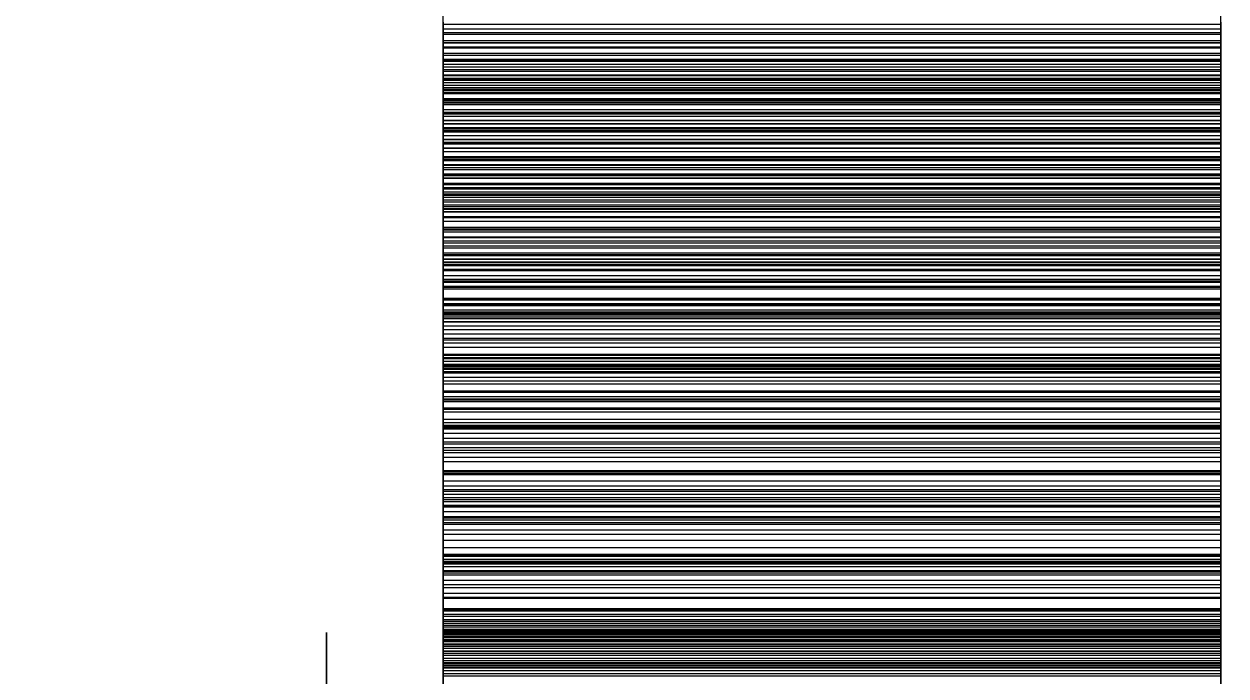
# Model space of a CAD drawing. Header units: millimetres. Extents: x -191664 to 191490, y -197311 to 10263.
# Drawn here: x 2412.3 to 2721.3, y -117306.2 to -117138.5 of the extents above; entities that cross this region are included whole.
import ezdxf

# ---------------------------------------------------------------- set-up
doc = ezdxf.new("R2010")
doc.units = ezdxf.units.MM
doc.layers.add('DET_briquetadora_frontal', color=7, linetype='Continuous', lineweight=0)
doc.layers.add('R15_COTAS_TRANSPORTE_P', color=1, linetype='Continuous', lineweight=0)
doc.dimstyles.new('PLANTA_20', dxfattribs={"dimtxt": 50, "dimasz": 30, "dimexe": 30, "dimexo": 16, "dimgap": 20, "dimtad": 1, "dimtih": 1, "dimtoh": 1, "dimdec": 1, "dimzin": 0, "dimdsep": 46, "dimcen": 0.09, "dimadec": 0, "dimazin": 0, "dimtfac": 1, "dimtdec": 4, "dimtofl": 0, "dimtmove": 0, "dimatfit": 3, "dimfxl": 1, "dimtolj": 1, "dimtzin": 0, "dimarcsym": 0})

# ---------------------------------------------------------------- blocks, each defined once
blk = doc.blocks.new('*D133')
at = {"layer": 'Defpoints', "color": 0, "transparency": 16777216}
for p in [(439.69, -194147.98), (217.89, -194406.09), (-500, -194490), (-500, -194490), (500, -194490)]:
    blk.add_point(p, dxfattribs=at)
at = {"layer": 'R15_COTAS_TRANSPORTE_P', "color": 0, "lineweight": -2, "transparency": 16777216}
blk.add_arc((-500, -194490), 722.77, 2.37834, 17.62166, dxfattribs=at)
at = {"layer": 'R15_COTAS_TRANSPORTE_P', "color": 0, "transparency": 16777216}
for points in [[(184.12, -194272.81), (193.59, -194269.58), (179.18, -194242.8)], [(227.15, -194459.9), (217.15, -194460.11), (222.77, -194490)]]:
    blk.add_solid(points, dxfattribs=at)

msp = doc.modelspace()

# ---------------------------------------------------------------- linework, layer by layer
at = {"layer": 'DET_briquetadora_frontal', "color": 9, "true_color": 0xb9c3c2}
for p, q in [((2520, -117138.68), (2520, -117133.79)), ((2720, -117138.68), (2720, -117133.79)), ((2520, -117139.8), (2520, -117134.78)), ((2720, -117139.8), (2720, -117134.78)), ((2520, -117138.08), (2520, -117141.22)), ((2520, -117142.81), (2520, -117138.18)), ((2520, -117143.47), (2520, -117138.68)), ((2720, -117138.68), (2520, -117138.68)), ((2520, -117144.73), (2520, -117139.8)), ((2720, -117139.8), (2520, -117139.8)), ((2720, -117138.08), (2720, -117141.22)), ((2720, -117142.81), (2720, -117138.18)), ((2720, -117143.47), (2720, -117138.68)), ((2720, -117144.73), (2720, -117139.8)), ((2520, -117146.64), (2520, -117140.76)), ((2720, -117140.76), (2520, -117140.76)), ((2520, -117140.76), (2520, -117143.37)), ((2720, -117141.22), (2520, -117141.22)), ((2520, -117141.22), (2520, -117144.48)), ((2520, -117147.87), (2520, -117142.81)), ((2720, -117142.81), (2520, -117142.81)), ((2720, -117143.37), (2520, -117143.37)), ((2520, -117143.37), (2520, -117146.09)), ((2720, -117146.64), (2720, -117140.76)), ((2720, -117140.76), (2720, -117143.37)), ((2720, -117141.22), (2720, -117144.48)), ((2720, -117147.87), (2720, -117142.81)), ((2720, -117143.37), (2720, -117146.09)), ((2520, -117148.14), (2520, -117143.47)), ((2720, -117143.47), (2520, -117143.47)), ((2720, -117144.48), (2520, -117144.48)), ((2520, -117144.48), (2520, -117147.87)), ((2520, -117149.57), (2520, -117144.73)), ((2720, -117144.73), (2520, -117144.73)), ((2720, -117146.09), (2520, -117146.09)), ((2520, -117146.09), (2520, -117148.92)), ((2720, -117148.14), (2720, -117143.47)), ((2720, -117144.48), (2720, -117147.87)), ((2720, -117149.57), (2720, -117144.73)), ((2720, -117146.09), (2720, -117148.92)), ((2520, -117151.6), (2520, -117146.64)), ((2720, -117146.64), (2520, -117146.64)), ((2520, -117147.73), (2520, -117147.59)), ((2520, -117147.59), (2520, -117150.22)), ((2520, -117147.59), (2720, -117147.59)), ((2520, -117150.64), (2520, -117147.73)), ((2520, -117147.73), (2720, -117147.73)), ((2720, -117147.87), (2520, -117147.87)), ((2520, -117152.69), (2520, -117148.14)), ((2720, -117148.14), (2520, -117148.14)), ((2720, -117148.92), (2520, -117148.92)), ((2520, -117148.92), (2520, -117151.87)), ((2720, -117151.6), (2720, -117146.64)), ((2720, -117147.59), (2720, -117150.22)), ((2720, -117147.73), (2720, -117147.59)), ((2720, -117150.64), (2720, -117147.73)), ((2720, -117152.69), (2720, -117148.14)), ((2720, -117148.92), (2720, -117151.87)), ((2520, -117154.29), (2520, -117149.57)), ((2720, -117149.57), (2520, -117149.57)), ((2520, -117150.22), (2520, -117155.53)), ((2520, -117150.22), (2720, -117150.22)), ((2520, -117152.88), (2520, -117150.64)), ((2520, -117150.64), (2720, -117150.64)), ((2520, -117152.44), (2520, -117151.6)), ((2520, -117151.6), (2520, -117153.55)), ((2520, -117151.6), (2720, -117151.6)), ((2520, -117156.47), (2520, -117151.6)), ((2720, -117151.87), (2520, -117151.87)), ((2520, -117151.87), (2520, -117154.95)), ((2520, -117156.03), (2520, -117152.44)), ((2520, -117152.44), (2720, -117152.44)), ((2720, -117154.29), (2720, -117149.57)), ((2720, -117150.22), (2720, -117155.53)), ((2720, -117152.88), (2720, -117150.64)), ((2720, -117151.6), (2720, -117153.55)), ((2720, -117152.44), (2720, -117151.6)), ((2720, -117156.47), (2720, -117151.6)), ((2720, -117151.87), (2720, -117154.95)), ((2720, -117156.03), (2720, -117152.44)), ((2520, -117158.17), (2520, -117152.69)), ((2720, -117152.69), (2520, -117152.69)), ((2520, -117155.27), (2520, -117152.88)), ((2520, -117152.88), (2720, -117152.88)), ((2520, -117159.28), (2520, -117153.03)), ((2720, -117153.03), (2520, -117153.03)), ((2520, -117153.03), (2520, -117155.42)), ((2520, -117153.55), (2520, -117158.2)), ((2520, -117153.55), (2720, -117153.55)), ((2520, -117158.89), (2520, -117154.29)), ((2720, -117154.29), (2520, -117154.29)), ((2720, -117154.95), (2520, -117154.95)), ((2520, -117154.95), (2520, -117158.17)), ((2520, -117157.8), (2520, -117155.27)), ((2520, -117155.27), (2720, -117155.27)), ((2720, -117155.42), (2520, -117155.42)), ((2520, -117155.42), (2520, -117157.92)), ((2520, -117155.53), (2520, -117163.31)), ((2520, -117155.53), (2720, -117155.53)), ((2720, -117158.17), (2720, -117152.69)), ((2720, -117155.27), (2720, -117152.88)), ((2720, -117159.28), (2720, -117153.03)), ((2720, -117153.03), (2720, -117155.42)), ((2720, -117153.55), (2720, -117158.2)), ((2720, -117158.89), (2720, -117154.29)), ((2720, -117154.95), (2720, -117158.17)), ((2720, -117157.8), (2720, -117155.27)), ((2720, -117155.42), (2720, -117157.92)), ((2720, -117155.53), (2720, -117163.31)), ((2520, -117158.61), (2520, -117156.03)), ((2520, -117156.03), (2720, -117156.03)), ((2520, -117156.4), (2520, -117157.93)), ((2520, -117157.65), (2520, -117156.4)), ((2520, -117156.4), (2720, -117156.4)), ((2520, -117161.24), (2520, -117156.47)), ((2720, -117156.47), (2520, -117156.47)), ((2520, -117161.64), (2520, -117157.65)), ((2520, -117157.65), (2720, -117157.65)), ((2520, -117160.47), (2520, -117157.8)), ((2520, -117157.8), (2720, -117157.8)), ((2720, -117157.92), (2520, -117157.92)), ((2520, -117157.92), (2520, -117160.55)), ((2520, -117157.93), (2520, -117162.2)), ((2520, -117157.93), (2720, -117157.93)), ((2720, -117158.17), (2520, -117158.17)), ((2520, -117158.2), (2520, -117165.39)), ((2520, -117158.2), (2720, -117158.2)), ((2520, -117161.33), (2520, -117158.61)), ((2520, -117158.61), (2720, -117158.61)), ((2720, -117158.61), (2720, -117156.03)), ((2720, -117156.4), (2720, -117157.93)), ((2720, -117157.65), (2720, -117156.4)), ((2720, -117161.24), (2720, -117156.47)), ((2720, -117161.64), (2720, -117157.65)), ((2720, -117160.47), (2720, -117157.8)), ((2720, -117157.92), (2720, -117160.55)), ((2720, -117157.93), (2720, -117162.2)), ((2720, -117158.2), (2720, -117165.39)), ((2720, -117161.33), (2720, -117158.61)), ((2520, -117163.36), (2520, -117158.89)), ((2720, -117158.89), (2520, -117158.89)), ((2520, -117164.19), (2520, -117159.28)), ((2720, -117159.28), (2520, -117159.28)), ((2520, -117163.28), (2520, -117160.47)), ((2520, -117160.47), (2720, -117160.47)), ((2720, -117160.55), (2520, -117160.55)), ((2520, -117160.55), (2520, -117163.3)), ((2520, -117165.88), (2520, -117161.24)), ((2720, -117161.24), (2520, -117161.24)), ((2520, -117164.18), (2520, -117161.33)), ((2520, -117161.33), (2720, -117161.33)), ((2520, -117168.22), (2520, -117161.64)), ((2520, -117161.64), (2720, -117161.64)), ((2720, -117163.36), (2720, -117158.89)), ((2720, -117164.19), (2720, -117159.28)), ((2720, -117163.28), (2720, -117160.47)), ((2720, -117160.55), (2720, -117163.3)), ((2720, -117165.88), (2720, -117161.24)), ((2720, -117164.18), (2720, -117161.33)), ((2720, -117168.22), (2720, -117161.64)), ((2520, -117162.2), (2520, -117165.1)), ((2520, -117162.2), (2720, -117162.2)), ((2520, -117166.24), (2520, -117163.28)), ((2520, -117163.28), (2720, -117163.28)), ((2720, -117163.3), (2520, -117163.3)), ((2520, -117163.3), (2520, -117166.19)), ((2520, -117163.31), (2520, -117173.26)), ((2520, -117163.31), (2720, -117163.31)), ((2520, -117169.23), (2520, -117163.36)), ((2720, -117163.36), (2520, -117163.36)), ((2520, -117167.18), (2520, -117164.18)), ((2520, -117164.18), (2720, -117164.18)), ((2520, -117168.98), (2520, -117164.19)), ((2720, -117164.19), (2520, -117164.19)), ((2720, -117162.2), (2720, -117165.1)), ((2720, -117166.24), (2720, -117163.28)), ((2720, -117163.3), (2720, -117166.19)), ((2720, -117163.31), (2720, -117173.26)), ((2720, -117169.23), (2720, -117163.36)), ((2720, -117167.18), (2720, -117164.18)), ((2720, -117168.98), (2720, -117164.19)), ((2520, -117165.1), (2520, -117168.14)), ((2520, -117165.1), (2720, -117165.1)), ((2520, -117165.39), (2520, -117174.83)), ((2520, -117165.39), (2720, -117165.39)), ((2520, -117170.4), (2520, -117165.88)), ((2720, -117165.88), (2520, -117165.88)), ((2520, -117172.69), (2520, -117166.07)), ((2720, -117166.07), (2520, -117166.07)), ((2520, -117166.07), (2520, -117168.23)), ((2720, -117166.19), (2520, -117166.19)), ((2520, -117166.19), (2520, -117169.23)), ((2520, -117169.33), (2520, -117166.24)), ((2520, -117166.24), (2720, -117166.24)), ((2520, -117170.32), (2520, -117167.18)), ((2520, -117167.18), (2720, -117167.18)), ((2720, -117165.1), (2720, -117168.14)), ((2720, -117165.39), (2720, -117174.83)), ((2720, -117170.4), (2720, -117165.88)), ((2720, -117172.69), (2720, -117166.07)), ((2720, -117166.07), (2720, -117168.23)), ((2720, -117166.19), (2720, -117169.23)), ((2720, -117169.33), (2720, -117166.24)), ((2720, -117170.32), (2720, -117167.18)), ((2520, -117168.14), (2520, -117171.32)), ((2520, -117168.14), (2720, -117168.14)), ((2520, -117177.12), (2520, -117168.22)), ((2520, -117168.22), (2720, -117168.22)), ((2720, -117168.23), (2520, -117168.23)), ((2520, -117168.23), (2520, -117170.52)), ((2520, -117173.66), (2520, -117168.98)), ((2720, -117168.98), (2520, -117168.98)), ((2720, -117169.23), (2520, -117169.23)), ((2520, -117172.56), (2520, -117169.33)), ((2520, -117169.33), (2720, -117169.33)), ((2520, -117173.59), (2520, -117170.32)), ((2520, -117170.32), (2720, -117170.32)), ((2520, -117174.77), (2520, -117170.4)), ((2720, -117170.4), (2520, -117170.4)), ((2720, -117170.52), (2520, -117170.52)), ((2520, -117170.52), (2520, -117172.94)), ((2720, -117168.14), (2720, -117171.32)), ((2720, -117177.12), (2720, -117168.22)), ((2720, -117168.23), (2720, -117170.52)), ((2720, -117173.66), (2720, -117168.98)), ((2720, -117172.56), (2720, -117169.33)), ((2720, -117173.59), (2720, -117170.32)), ((2720, -117174.77), (2720, -117170.4)), ((2720, -117170.52), (2720, -117172.94)), ((2520, -117171.32), (2520, -117174.64)), ((2520, -117171.32), (2720, -117171.32)), ((2520, -117175.93), (2520, -117172.56)), ((2520, -117172.56), (2720, -117172.56)), ((2520, -117177.51), (2520, -117172.69)), ((2720, -117172.69), (2520, -117172.69)), ((2720, -117172.94), (2520, -117172.94)), ((2520, -117172.94), (2520, -117175.48)), ((2520, -117173.26), (2520, -117184.99)), ((2520, -117173.26), (2720, -117173.26)), ((2520, -117177.01), (2520, -117173.59)), ((2520, -117173.59), (2720, -117173.59)), ((2520, -117178.22), (2520, -117173.66)), ((2720, -117173.66), (2520, -117173.66)), ((2720, -117171.32), (2720, -117174.64)), ((2720, -117175.93), (2720, -117172.56)), ((2720, -117177.51), (2720, -117172.69)), ((2720, -117172.94), (2720, -117175.48)), ((2720, -117173.26), (2720, -117184.99)), ((2720, -117177.01), (2720, -117173.59)), ((2720, -117178.22), (2720, -117173.66)), ((2520, -117174.64), (2520, -117178.09)), ((2520, -117174.64), (2720, -117174.64)), ((2520, -117181.02), (2520, -117174.77)), ((2720, -117174.77), (2520, -117174.77)), ((2520, -117174.83), (2520, -117186.16)), ((2520, -117174.83), (2720, -117174.83)), ((2720, -117175.48), (2520, -117175.48)), ((2520, -117175.48), (2520, -117178.17)), ((2520, -117179.44), (2520, -117175.93)), ((2520, -117175.93), (2720, -117175.93)), ((2520, -117180.55), (2520, -117177.01)), ((2520, -117177.01), (2720, -117177.01)), ((2520, -117188.02), (2520, -117177.12)), ((2520, -117177.12), (2720, -117177.12)), ((2720, -117174.64), (2720, -117178.09)), ((2720, -117181.02), (2720, -117174.77)), ((2720, -117174.83), (2720, -117186.16)), ((2720, -117175.48), (2720, -117178.17)), ((2720, -117179.44), (2720, -117175.93)), ((2720, -117180.55), (2720, -117177.01)), ((2720, -117188.02), (2720, -117177.12)), ((2520, -117182.23), (2520, -117177.51)), ((2720, -117177.51), (2520, -117177.51)), ((2520, -117178.09), (2520, -117181.68)), ((2520, -117178.09), (2720, -117178.09)), ((2720, -117178.17), (2520, -117178.17)), ((2520, -117178.17), (2520, -117181.02)), ((2520, -117182.65), (2520, -117178.22)), ((2720, -117178.22), (2520, -117178.22)), ((2520, -117183.08), (2520, -117179.44)), ((2520, -117179.44), (2720, -117179.44)), ((2520, -117186.83), (2520, -117179.85)), ((2720, -117179.85), (2520, -117179.85)), ((2520, -117179.85), (2520, -117181.79)), ((2720, -117182.23), (2720, -117177.51)), ((2720, -117178.09), (2720, -117181.68)), ((2720, -117178.17), (2720, -117181.02)), ((2720, -117182.65), (2720, -117178.22)), ((2720, -117183.08), (2720, -117179.44)), ((2720, -117186.83), (2720, -117179.85)), ((2720, -117179.85), (2720, -117181.79)), ((2520, -117184.23), (2520, -117180.55)), ((2520, -117180.55), (2720, -117180.55)), ((2720, -117181.02), (2520, -117181.02)), ((2520, -117181.68), (2520, -117185.4)), ((2520, -117181.68), (2720, -117181.68)), ((2720, -117181.79), (2520, -117181.79)), ((2520, -117181.79), (2520, -117183.85)), ((2520, -117186.82), (2520, -117182.23)), ((2720, -117182.23), (2520, -117182.23)), ((2520, -117186.91), (2520, -117182.65)), ((2720, -117182.65), (2520, -117182.65)), ((2520, -117186.85), (2520, -117183.08)), ((2520, -117183.08), (2720, -117183.08)), ((2720, -117184.23), (2720, -117180.55)), ((2720, -117181.68), (2720, -117185.4)), ((2720, -117181.79), (2720, -117183.85)), ((2720, -117186.82), (2720, -117182.23)), ((2720, -117186.91), (2720, -117182.65)), ((2720, -117186.85), (2720, -117183.08)), ((2720, -117183.85), (2520, -117183.85)), ((2520, -117183.85), (2520, -117186.05)), ((2520, -117188.04), (2520, -117184.23)), ((2520, -117184.23), (2720, -117184.23)), ((2520, -117184.99), (2520, -117198.07)), ((2520, -117184.99), (2720, -117184.99)), ((2520, -117185.4), (2520, -117189.25)), ((2520, -117185.4), (2720, -117185.4)), ((2720, -117186.05), (2520, -117186.05)), ((2520, -117186.05), (2520, -117188.38)), ((2520, -117186.16), (2520, -117198.94)), ((2520, -117186.16), (2720, -117186.16)), ((2720, -117183.85), (2720, -117186.05)), ((2720, -117188.04), (2720, -117184.23)), ((2720, -117184.99), (2720, -117198.07)), ((2720, -117185.4), (2720, -117189.25)), ((2720, -117186.05), (2720, -117188.38)), ((2720, -117186.16), (2720, -117198.94)), ((2520, -117191.28), (2520, -117186.82)), ((2720, -117186.82), (2520, -117186.82)), ((2520, -117191.56), (2520, -117186.83)), ((2720, -117186.83), (2520, -117186.83)), ((2520, -117190.74), (2520, -117186.85)), ((2520, -117186.85), (2720, -117186.85)), ((2520, -117193.53), (2520, -117186.91)), ((2720, -117186.91), (2520, -117186.91)), ((2520, -117200.48), (2520, -117188.02)), ((2520, -117188.02), (2720, -117188.02)), ((2520, -117191.98), (2520, -117188.04)), ((2520, -117188.04), (2720, -117188.04)), ((2720, -117188.38), (2520, -117188.38)), ((2520, -117188.38), (2520, -117190.87)), ((2520, -117189.25), (2520, -117193.23)), ((2520, -117189.25), (2720, -117189.25)), ((2720, -117191.28), (2720, -117186.82)), ((2720, -117191.56), (2720, -117186.83)), ((2720, -117190.74), (2720, -117186.85)), ((2720, -117193.53), (2720, -117186.91)), ((2720, -117200.48), (2720, -117188.02)), ((2720, -117191.98), (2720, -117188.04)), ((2720, -117188.38), (2720, -117190.87)), ((2720, -117189.25), (2720, -117193.23)), ((2520, -117194.77), (2520, -117190.74)), ((2520, -117190.74), (2720, -117190.74)), ((2720, -117190.87), (2520, -117190.87)), ((2520, -117190.87), (2520, -117193.53)), ((2520, -117195.6), (2520, -117191.28)), ((2720, -117191.28), (2520, -117191.28)), ((2520, -117196.18), (2520, -117191.56)), ((2720, -117191.56), (2520, -117191.56)), ((2520, -117196.05), (2520, -117191.98)), ((2520, -117191.98), (2720, -117191.98)), ((2720, -117194.77), (2720, -117190.74)), ((2720, -117190.87), (2720, -117193.53)), ((2720, -117195.6), (2720, -117191.28)), ((2720, -117196.18), (2720, -117191.56)), ((2720, -117196.05), (2720, -117191.98)), ((2520, -117193.23), (2520, -117197.33)), ((2520, -117193.23), (2720, -117193.23)), ((2720, -117193.53), (2520, -117193.53)), ((2520, -117201.66), (2520, -117194.35)), ((2720, -117194.35), (2520, -117194.35)), ((2520, -117194.35), (2520, -117196.05)), ((2520, -117198.93), (2520, -117194.77)), ((2520, -117194.77), (2720, -117194.77)), ((2520, -117199.75), (2520, -117195.6)), ((2720, -117195.6), (2520, -117195.6)), ((2720, -117193.23), (2720, -117197.33)), ((2720, -117201.66), (2720, -117194.35)), ((2720, -117194.35), (2720, -117196.05)), ((2720, -117198.93), (2720, -117194.77)), ((2720, -117199.75), (2720, -117195.6)), ((2520, -117200.24), (2520, -117196.05)), ((2520, -117196.05), (2720, -117196.05)), ((2520, -117196.05), (2520, -117197.88)), ((2520, -117200.67), (2520, -117196.18)), ((2720, -117196.18), (2520, -117196.18)), ((2520, -117197.33), (2520, -117201.57)), ((2520, -117197.33), (2720, -117197.33)), ((2720, -117197.88), (2520, -117197.88)), ((2520, -117197.88), (2520, -117199.86)), ((2520, -117198.07), (2520, -117211.98)), ((2520, -117198.07), (2720, -117198.07)), ((2520, -117203.21), (2520, -117198.93)), ((2520, -117198.93), (2720, -117198.93)), ((2520, -117198.94), (2520, -117212.7)), ((2520, -117198.94), (2720, -117198.94)), ((2720, -117200.24), (2720, -117196.05)), ((2720, -117196.05), (2720, -117197.88)), ((2720, -117200.67), (2720, -117196.18)), ((2720, -117197.33), (2720, -117201.57)), ((2720, -117197.88), (2720, -117199.86)), ((2720, -117198.07), (2720, -117211.98)), ((2720, -117203.21), (2720, -117198.93)), ((2720, -117198.94), (2720, -117212.7)), ((2520, -117206.71), (2520, -117199.75)), ((2720, -117199.75), (2520, -117199.75)), ((2720, -117199.86), (2520, -117199.86)), ((2520, -117199.86), (2520, -117201.98)), ((2520, -117204.56), (2520, -117200.24)), ((2520, -117200.24), (2720, -117200.24)), ((2520, -117214.04), (2520, -117200.48)), ((2520, -117200.48), (2720, -117200.48)), ((2520, -117205.02), (2520, -117200.67)), ((2720, -117200.67), (2520, -117200.67)), ((2520, -117201.57), (2520, -117205.92)), ((2520, -117201.57), (2720, -117201.57)), ((2520, -117206.29), (2520, -117201.66)), ((2720, -117201.66), (2520, -117201.66)), ((2720, -117201.98), (2520, -117201.98)), ((2520, -117201.98), (2520, -117204.25)), ((2720, -117206.71), (2720, -117199.75)), ((2720, -117199.86), (2720, -117201.98)), ((2720, -117204.56), (2720, -117200.24)), ((2720, -117214.04), (2720, -117200.48)), ((2720, -117205.02), (2720, -117200.67)), ((2720, -117201.57), (2720, -117205.92)), ((2720, -117206.29), (2720, -117201.66)), ((2720, -117201.98), (2720, -117204.25)), ((2520, -117212.82), (2520, -117203.21)), ((2520, -117203.21), (2720, -117203.21)), ((2720, -117204.25), (2520, -117204.25)), ((2520, -117204.25), (2520, -117206.71)), ((2520, -117209), (2520, -117204.56)), ((2520, -117204.56), (2720, -117204.56)), ((2520, -117209.22), (2520, -117205.02)), ((2720, -117205.02), (2520, -117205.02)), ((2720, -117212.82), (2720, -117203.21)), ((2720, -117204.25), (2720, -117206.71)), ((2720, -117209), (2720, -117204.56)), ((2720, -117209.22), (2720, -117205.02)), ((2520, -117205.92), (2520, -117210.4)), ((2520, -117205.92), (2720, -117205.92)), ((2520, -117210.8), (2520, -117206.29)), ((2720, -117206.29), (2520, -117206.29)), ((2720, -117206.71), (2520, -117206.71)), ((2720, -117205.92), (2720, -117210.4)), ((2720, -117210.8), (2720, -117206.29)), ((2520, -117213.56), (2520, -117209)), ((2520, -117209), (2720, -117209)), ((2520, -117213.24), (2520, -117209.22)), ((2720, -117209.22), (2520, -117209.22)), ((2520, -117217.14), (2520, -117209.52)), ((2720, -117209.52), (2520, -117209.52)), ((2520, -117209.52), (2520, -117210.98)), ((2520, -117210.4), (2520, -117214.99)), ((2520, -117210.4), (2720, -117210.4)), ((2520, -117215.17), (2520, -117210.8)), ((2720, -117210.8), (2520, -117210.8)), ((2720, -117210.98), (2520, -117210.98)), ((2520, -117210.98), (2520, -117212.58)), ((2720, -117213.56), (2720, -117209)), ((2720, -117213.24), (2720, -117209.22)), ((2720, -117217.14), (2720, -117209.52)), ((2720, -117209.52), (2720, -117210.98)), ((2720, -117210.4), (2720, -117214.99)), ((2720, -117215.17), (2720, -117210.8)), ((2720, -117210.98), (2720, -117212.58)), ((2520, -117211.98), (2520, -117226.19)), ((2520, -117211.98), (2720, -117211.98)), ((2720, -117212.58), (2520, -117212.58)), ((2520, -117212.58), (2520, -117214.33)), ((2520, -117212.7), (2520, -117226.88)), ((2520, -117212.7), (2720, -117212.7)), ((2520, -117224.29), (2520, -117212.82)), ((2520, -117212.82), (2720, -117212.82)), ((2520, -117220.54), (2520, -117213.24)), ((2720, -117213.24), (2520, -117213.24)), ((2520, -117223.67), (2520, -117213.56)), ((2520, -117213.56), (2720, -117213.56)), ((2520, -117228.17), (2520, -117214.04)), ((2520, -117214.04), (2720, -117214.04)), ((2720, -117214.33), (2520, -117214.33)), ((2520, -117214.33), (2520, -117216.23)), ((2720, -117211.98), (2720, -117226.19)), ((2720, -117212.58), (2720, -117214.33)), ((2720, -117212.7), (2720, -117226.88)), ((2720, -117224.29), (2720, -117212.82)), ((2720, -117220.54), (2720, -117213.24)), ((2720, -117223.67), (2720, -117213.56)), ((2720, -117228.17), (2720, -117214.04)), ((2720, -117214.33), (2720, -117216.23)), ((2520, -117214.99), (2520, -117219.71)), ((2520, -117214.99), (2720, -117214.99)), ((2520, -117219.41), (2520, -117215.17)), ((2720, -117215.17), (2520, -117215.17)), ((2720, -117216.23), (2520, -117216.23)), ((2520, -117216.23), (2520, -117218.29)), ((2520, -117221.66), (2520, -117217.14)), ((2720, -117217.14), (2520, -117217.14)), ((2720, -117214.99), (2720, -117219.71)), ((2720, -117219.41), (2720, -117215.17)), ((2720, -117216.23), (2720, -117218.29)), ((2720, -117221.66), (2720, -117217.14)), ((2720, -117218.29), (2520, -117218.29)), ((2520, -117218.29), (2520, -117220.54)), ((2520, -117223.48), (2520, -117219.41)), ((2720, -117219.41), (2520, -117219.41)), ((2520, -117219.71), (2520, -117224.54)), ((2520, -117219.71), (2720, -117219.71)), ((2720, -117220.54), (2520, -117220.54)), ((2720, -117218.29), (2720, -117220.54)), ((2720, -117223.48), (2720, -117219.41)), ((2720, -117219.71), (2720, -117224.54)), ((2520, -117226.06), (2520, -117221.66)), ((2720, -117221.66), (2520, -117221.66)), ((2520, -117227.37), (2520, -117223.48)), ((2720, -117223.48), (2520, -117223.48)), ((2520, -117235.54), (2520, -117223.67)), ((2520, -117223.67), (2720, -117223.67)), ((2720, -117226.06), (2720, -117221.66)), ((2720, -117227.37), (2720, -117223.48)), ((2720, -117235.54), (2720, -117223.67)), ((2520, -117237.17), (2520, -117224.29)), ((2520, -117224.29), (2720, -117224.29)), ((2520, -117224.54), (2520, -117235.13)), ((2520, -117224.54), (2720, -117224.54)), ((2520, -117233.25), (2520, -117225.33)), ((2720, -117225.33), (2520, -117225.33)), ((2520, -117225.33), (2520, -117226.55)), ((2520, -117230.31), (2520, -117226.06)), ((2720, -117226.06), (2520, -117226.06)), ((2520, -117226.19), (2520, -117240.16)), ((2520, -117226.19), (2720, -117226.19)), ((2720, -117226.55), (2520, -117226.55)), ((2520, -117226.55), (2520, -117227.92)), ((2720, -117237.17), (2720, -117224.29)), ((2720, -117224.54), (2720, -117235.13)), ((2720, -117233.25), (2720, -117225.33)), ((2720, -117225.33), (2720, -117226.55)), ((2720, -117230.31), (2720, -117226.06)), ((2720, -117226.19), (2720, -117240.16)), ((2720, -117226.55), (2720, -117227.92)), ((2520, -117226.88), (2520, -117240.96)), ((2520, -117226.88), (2720, -117226.88)), ((2520, -117234.98), (2520, -117227.37)), ((2720, -117227.37), (2520, -117227.37)), ((2720, -117227.92), (2520, -117227.92)), ((2520, -117227.92), (2520, -117229.43)), ((2520, -117242.33), (2520, -117228.17)), ((2520, -117228.17), (2720, -117228.17)), ((2720, -117229.43), (2520, -117229.43)), ((2520, -117229.43), (2520, -117231.1)), ((2720, -117226.88), (2720, -117240.96)), ((2720, -117234.98), (2720, -117227.37)), ((2720, -117227.92), (2720, -117229.43)), ((2720, -117242.33), (2720, -117228.17)), ((2720, -117229.43), (2720, -117231.1)), ((2520, -117234.41), (2520, -117230.31)), ((2720, -117230.31), (2520, -117230.31)), ((2720, -117231.1), (2520, -117231.1)), ((2520, -117231.1), (2520, -117232.94)), ((2720, -117232.94), (2520, -117232.94)), ((2520, -117232.94), (2520, -117234.98)), ((2720, -117234.41), (2720, -117230.31)), ((2720, -117231.1), (2720, -117232.94)), ((2720, -117232.94), (2720, -117234.98)), ((2520, -117237.65), (2520, -117233.25)), ((2720, -117233.25), (2520, -117233.25)), ((2520, -117238.35), (2520, -117234.41)), ((2720, -117234.41), (2520, -117234.41)), ((2720, -117234.98), (2520, -117234.98)), ((2520, -117235.13), (2520, -117247.37)), ((2520, -117235.13), (2720, -117235.13)), ((2520, -117248.7), (2520, -117235.54)), ((2520, -117235.54), (2720, -117235.54)), ((2720, -117237.65), (2720, -117233.25)), ((2720, -117238.35), (2720, -117234.41)), ((2720, -117235.13), (2720, -117247.37)), ((2720, -117248.7), (2720, -117235.54)), ((2520, -117250.98), (2520, -117237.17)), ((2520, -117237.17), (2720, -117237.17)), ((2520, -117241.91), (2520, -117237.65)), ((2720, -117237.65), (2520, -117237.65)), ((2520, -117242.09), (2520, -117238.35)), ((2720, -117238.35), (2520, -117238.35)), ((2720, -117250.98), (2720, -117237.17)), ((2720, -117241.91), (2720, -117237.65)), ((2720, -117242.09), (2720, -117238.35)), ((2520, -117240.16), (2520, -117253.34)), ((2520, -117240.16), (2720, -117240.16)), ((2520, -117240.96), (2520, -117254.39)), ((2520, -117240.96), (2720, -117240.96)), ((2520, -117249.94), (2520, -117241.74)), ((2720, -117241.74), (2520, -117241.74)), ((2520, -117241.74), (2520, -117242.72)), ((2520, -117246.03), (2520, -117241.91)), ((2720, -117241.91), (2520, -117241.91)), ((2520, -117250), (2520, -117242.09)), ((2720, -117242.09), (2520, -117242.09)), ((2720, -117240.16), (2720, -117253.34)), ((2720, -117240.96), (2720, -117254.39)), ((2720, -117249.94), (2720, -117241.74)), ((2720, -117241.74), (2720, -117242.72)), ((2720, -117246.03), (2720, -117241.91)), ((2720, -117250), (2720, -117242.09)), ((2520, -117255.97), (2520, -117242.33)), ((2520, -117242.33), (2720, -117242.33)), ((2720, -117242.72), (2520, -117242.72)), ((2520, -117242.72), (2520, -117243.84)), ((2720, -117243.84), (2520, -117243.84)), ((2520, -117243.84), (2520, -117245.12)), ((2720, -117245.12), (2520, -117245.12)), ((2520, -117245.12), (2520, -117246.56)), ((2720, -117255.97), (2720, -117242.33)), ((2720, -117242.72), (2720, -117243.84)), ((2720, -117243.84), (2720, -117245.12)), ((2720, -117245.12), (2720, -117246.56)), ((2520, -117249.99), (2520, -117246.03)), ((2720, -117246.03), (2520, -117246.03)), ((2720, -117246.56), (2520, -117246.56)), ((2520, -117246.56), (2520, -117248.18)), ((2520, -117247.37), (2520, -117260.78)), ((2520, -117247.37), (2720, -117247.37)), ((2720, -117248.18), (2520, -117248.18)), ((2520, -117248.18), (2520, -117250)), ((2720, -117249.99), (2720, -117246.03)), ((2720, -117246.56), (2720, -117248.18)), ((2720, -117247.37), (2720, -117260.78)), ((2720, -117248.18), (2720, -117250)), ((2520, -117262.66), (2520, -117248.7)), ((2520, -117248.7), (2720, -117248.7)), ((2520, -117254.21), (2520, -117249.94)), ((2720, -117249.94), (2520, -117249.94)), ((2520, -117253.78), (2520, -117249.99)), ((2720, -117249.99), (2520, -117249.99)), ((2720, -117250), (2520, -117250)), ((2520, -117265.18), (2520, -117250.98)), ((2520, -117250.98), (2720, -117250.98)), ((2720, -117262.66), (2720, -117248.7)), ((2720, -117254.21), (2720, -117249.94)), ((2720, -117253.78), (2720, -117249.99)), ((2720, -117265.18), (2720, -117250.98)), ((2520, -117253.34), (2520, -117265.24)), ((2520, -117253.34), (2720, -117253.34)), ((2520, -117257.38), (2520, -117253.78)), ((2720, -117253.78), (2520, -117253.78)), ((2520, -117258.33), (2520, -117254.21)), ((2720, -117254.21), (2520, -117254.21)), ((2520, -117254.39), (2520, -117266.65)), ((2520, -117254.39), (2720, -117254.39)), ((2720, -117253.34), (2720, -117265.24)), ((2720, -117257.38), (2720, -117253.78)), ((2720, -117258.33), (2720, -117254.21)), ((2720, -117254.39), (2720, -117266.65)), ((2520, -117268.57), (2520, -117255.97)), ((2520, -117255.97), (2720, -117255.97)), ((2520, -117265.56), (2520, -117257.38)), ((2720, -117257.38), (2520, -117257.38)), ((2720, -117268.57), (2720, -117255.97)), ((2720, -117265.56), (2720, -117257.38)), ((2520, -117262.31), (2520, -117258.33)), ((2720, -117258.33), (2520, -117258.33)), ((2520, -117267.18), (2520, -117258.72)), ((2720, -117258.72), (2520, -117258.72)), ((2520, -117258.72), (2520, -117259.45)), ((2720, -117259.45), (2520, -117259.45)), ((2520, -117259.45), (2520, -117260.33)), ((2720, -117260.33), (2520, -117260.33)), ((2520, -117260.33), (2520, -117261.37)), ((2520, -117260.78), (2520, -117274.85)), ((2520, -117260.78), (2720, -117260.78)), ((2720, -117262.31), (2720, -117258.33)), ((2720, -117267.18), (2720, -117258.72)), ((2720, -117258.72), (2720, -117259.45)), ((2720, -117259.45), (2720, -117260.33)), ((2720, -117260.33), (2720, -117261.37)), ((2720, -117260.78), (2720, -117274.85)), ((2720, -117261.37), (2520, -117261.37)), ((2520, -117261.37), (2520, -117262.57)), ((2520, -117266.12), (2520, -117262.31)), ((2720, -117262.31), (2520, -117262.31)), ((2720, -117262.57), (2520, -117262.57)), ((2520, -117262.57), (2520, -117263.97)), ((2520, -117276.87), (2520, -117262.66)), ((2520, -117262.66), (2720, -117262.66)), ((2720, -117261.37), (2720, -117262.57)), ((2720, -117266.12), (2720, -117262.31)), ((2720, -117262.57), (2720, -117263.97)), ((2720, -117276.87), (2720, -117262.66)), ((2720, -117263.97), (2520, -117263.97)), ((2520, -117263.97), (2520, -117265.56)), ((2520, -117279.23), (2520, -117265.18)), ((2520, -117265.18), (2720, -117265.18)), ((2520, -117265.24), (2520, -117275.39)), ((2520, -117265.24), (2720, -117265.24)), ((2720, -117265.56), (2520, -117265.56)), ((2520, -117269.75), (2520, -117266.12)), ((2720, -117266.12), (2520, -117266.12)), ((2520, -117266.65), (2520, -117277.28)), ((2520, -117266.65), (2720, -117266.65)), ((2720, -117263.97), (2720, -117265.56)), ((2720, -117279.23), (2720, -117265.18)), ((2720, -117265.24), (2720, -117275.39)), ((2720, -117269.75), (2720, -117266.12)), ((2720, -117266.65), (2720, -117277.28)), ((2520, -117271.3), (2520, -117267.18)), ((2720, -117267.18), (2520, -117267.18)), ((2520, -117279.65), (2520, -117268.57)), ((2520, -117268.57), (2720, -117268.57)), ((2520, -117273.18), (2520, -117269.75)), ((2720, -117269.75), (2520, -117269.75)), ((2720, -117271.3), (2720, -117267.18)), ((2720, -117279.65), (2720, -117268.57)), ((2720, -117273.18), (2720, -117269.75)), ((2520, -117275.28), (2520, -117271.3)), ((2720, -117271.3), (2520, -117271.3)), ((2720, -117275.28), (2720, -117271.3)), ((2520, -117281.63), (2520, -117273.18)), ((2720, -117273.18), (2520, -117273.18)), ((2520, -117274.85), (2520, -117289.04)), ((2520, -117274.85), (2720, -117274.85)), ((2520, -117279.1), (2520, -117275.28)), ((2720, -117275.28), (2520, -117275.28)), ((2520, -117275.39), (2520, -117283.4)), ((2520, -117275.39), (2720, -117275.39)), ((2520, -117284.91), (2520, -117276.21)), ((2720, -117276.21), (2520, -117276.21)), ((2520, -117276.21), (2520, -117276.69)), ((2720, -117281.63), (2720, -117273.18)), ((2720, -117274.85), (2720, -117289.04)), ((2720, -117279.1), (2720, -117275.28)), ((2720, -117275.39), (2720, -117283.4)), ((2720, -117284.91), (2720, -117276.21)), ((2720, -117276.21), (2720, -117276.69)), ((2720, -117276.69), (2520, -117276.69)), ((2520, -117276.69), (2520, -117277.33)), ((2520, -117290.79), (2520, -117276.87)), ((2520, -117276.87), (2720, -117276.87)), ((2520, -117277.28), (2520, -117285.86)), ((2520, -117277.28), (2720, -117277.28)), ((2720, -117277.33), (2520, -117277.33)), ((2520, -117277.33), (2520, -117278.13)), ((2720, -117278.13), (2520, -117278.13)), ((2520, -117278.13), (2520, -117279.1)), ((2720, -117279.1), (2520, -117279.1)), ((2520, -117279.1), (2520, -117280.26)), ((2520, -117282.75), (2520, -117279.1)), ((2520, -117292.58), (2520, -117279.23)), ((2520, -117279.23), (2720, -117279.23)), ((2720, -117276.69), (2720, -117277.33)), ((2720, -117290.79), (2720, -117276.87)), ((2720, -117277.28), (2720, -117285.86)), ((2720, -117277.33), (2720, -117278.13)), ((2720, -117278.13), (2720, -117279.1)), ((2720, -117279.1), (2720, -117280.26)), ((2720, -117282.75), (2720, -117279.1)), ((2720, -117292.58), (2720, -117279.23)), ((2520, -117288.77), (2520, -117279.65)), ((2520, -117279.65), (2720, -117279.65)), ((2720, -117280.26), (2520, -117280.26)), ((2520, -117280.26), (2520, -117281.63)), ((2720, -117281.63), (2520, -117281.63)), ((2720, -117288.77), (2720, -117279.65)), ((2720, -117280.26), (2720, -117281.63)), ((2520, -117286.22), (2520, -117282.75)), ((2720, -117282.75), (2520, -117282.75)), ((2520, -117283.4), (2520, -117288.97)), ((2520, -117283.4), (2720, -117283.4)), ((2520, -117288.88), (2520, -117284.91)), ((2720, -117284.91), (2520, -117284.91)), ((2720, -117286.22), (2720, -117282.75)), ((2720, -117283.4), (2720, -117288.97)), ((2720, -117288.88), (2720, -117284.91)), ((2520, -117285.86), (2520, -117292.06)), ((2520, -117285.86), (2720, -117285.86)), ((2520, -117289.48), (2520, -117286.22)), ((2720, -117286.22), (2520, -117286.22)), ((2720, -117285.86), (2720, -117292.06)), ((2720, -117289.48), (2720, -117286.22)), ((2520, -117295.6), (2520, -117288.77)), ((2520, -117288.77), (2720, -117288.77)), ((2520, -117292.7), (2520, -117288.88)), ((2720, -117288.88), (2520, -117288.88)), ((2520, -117288.97), (2520, -117290.26)), ((2520, -117288.97), (2720, -117288.97)), ((2520, -117289.04), (2520, -117302.8)), ((2520, -117289.04), (2720, -117289.04)), ((2520, -117298.16), (2520, -117289.48)), ((2720, -117289.48), (2520, -117289.48)), ((2520, -117290.26), (2520, -117291.62)), ((2520, -117290.26), (2720, -117290.26)), ((2520, -117303.89), (2520, -117290.79)), ((2520, -117290.79), (2720, -117290.79)), ((2520, -117291.62), (2520, -117293.07)), ((2520, -117291.62), (2720, -117291.62)), ((2720, -117295.6), (2720, -117288.77)), ((2720, -117292.7), (2720, -117288.88)), ((2720, -117288.97), (2720, -117290.26)), ((2720, -117289.04), (2720, -117302.8)), ((2720, -117298.16), (2720, -117289.48)), ((2720, -117290.26), (2720, -117291.62)), ((2720, -117303.89), (2720, -117290.79)), ((2720, -117291.62), (2720, -117293.07)), ((2520, -117292.06), (2520, -117293.54)), ((2520, -117292.06), (2720, -117292.06)), ((2520, -117304.72), (2520, -117292.58)), ((2520, -117292.58), (2720, -117292.58)), ((2520, -117296.36), (2520, -117292.7)), ((2720, -117292.7), (2520, -117292.7)), ((2520, -117293.07), (2520, -117294.61)), ((2520, -117293.07), (2720, -117293.07)), ((2520, -117293.54), (2520, -117295.1)), ((2520, -117293.54), (2720, -117293.54)), ((2520, -117303.1), (2520, -117294.19)), ((2720, -117294.19), (2520, -117294.19)), ((2520, -117294.19), (2520, -117294.42)), ((2720, -117294.42), (2520, -117294.42)), ((2520, -117294.42), (2520, -117294.8)), ((2520, -117294.61), (2520, -117296.22)), ((2520, -117294.61), (2720, -117294.61)), ((2720, -117294.8), (2520, -117294.8)), ((2520, -117294.8), (2520, -117295.36)), ((2720, -117292.06), (2720, -117293.54)), ((2720, -117304.72), (2720, -117292.58)), ((2720, -117296.36), (2720, -117292.7)), ((2720, -117293.07), (2720, -117294.61)), ((2720, -117293.54), (2720, -117295.1)), ((2720, -117303.1), (2720, -117294.19)), ((2720, -117294.19), (2720, -117294.42)), ((2720, -117294.42), (2720, -117294.8)), ((2720, -117294.61), (2720, -117296.22)), ((2720, -117294.8), (2720, -117295.36)), ((2490, -117296.16), (2490, -117295)), ((2490, -117295), (2490, -117295.96)), ((2490, -117297.37), (2490, -117295.26)), ((2490, -117295.96), (2490, -117299.01)), ((2490, -117299.41), (2490, -117296.16)), ((2490, -117301.56), (2490, -117297.37)), ((2520, -117295.96), (2520, -117295)), ((2520, -117295), (2520, -117296.16)), ((2520, -117295.1), (2520, -117296.74)), ((2520, -117295.1), (2720, -117295.1)), ((2520, -117297.37), (2520, -117295.26)), ((2720, -117295.36), (2520, -117295.36)), ((2520, -117295.36), (2520, -117296.09)), ((2520, -117297.26), (2520, -117295.6)), ((2520, -117295.6), (2720, -117295.6)), ((2520, -117299.01), (2520, -117295.96)), ((2720, -117296.09), (2520, -117296.09)), ((2520, -117296.09), (2520, -117297.02)), ((2520, -117296.16), (2520, -117299.41)), ((2520, -117296.22), (2520, -117297.92)), ((2520, -117296.22), (2720, -117296.22)), ((2520, -117299.84), (2520, -117296.36)), ((2720, -117296.36), (2520, -117296.36)), ((2520, -117296.74), (2520, -117298.46)), ((2520, -117296.74), (2720, -117296.74)), ((2720, -117297.02), (2520, -117297.02)), ((2520, -117297.02), (2520, -117298.16)), ((2520, -117299.01), (2520, -117297.26)), ((2520, -117297.26), (2720, -117297.26)), ((2520, -117301.56), (2520, -117297.37)), ((2720, -117295.1), (2720, -117296.74)), ((2720, -117295.36), (2720, -117296.09)), ((2720, -117297.26), (2720, -117295.6)), ((2720, -117296.09), (2720, -117297.02)), ((2720, -117296.22), (2720, -117297.92)), ((2720, -117299.84), (2720, -117296.36)), ((2720, -117296.74), (2720, -117298.46)), ((2720, -117297.02), (2720, -117298.16)), ((2720, -117299.01), (2720, -117297.26)), ((2490, -117299.01), (2490, -117304.13)), ((2490, -117304.72), (2490, -117299.41)), ((2520, -117297.92), (2520, -117299.69)), ((2520, -117297.92), (2720, -117297.92)), ((2720, -117298.16), (2520, -117298.16)), ((2520, -117298.46), (2520, -117300.26)), ((2520, -117298.46), (2720, -117298.46)), ((2520, -117304.13), (2520, -117299.01)), ((2520, -117300.83), (2520, -117299.01)), ((2520, -117299.01), (2720, -117299.01)), ((2520, -117299.41), (2520, -117304.72)), ((2520, -117299.69), (2520, -117301.54)), ((2520, -117299.69), (2720, -117299.69)), ((2520, -117303.14), (2520, -117299.84)), ((2720, -117299.84), (2520, -117299.84)), ((2520, -117300.26), (2520, -117302.14)), ((2520, -117300.26), (2720, -117300.26)), ((2520, -117302.73), (2520, -117300.83)), ((2520, -117300.83), (2720, -117300.83)), ((2720, -117297.92), (2720, -117299.69)), ((2720, -117298.46), (2720, -117300.26)), ((2720, -117300.83), (2720, -117299.01)), ((2720, -117299.69), (2720, -117301.54)), ((2720, -117303.14), (2720, -117299.84)), ((2720, -117300.26), (2720, -117302.14)), ((2720, -117302.73), (2720, -117300.83)), ((2490, -117307.78), (2490, -117301.56)), ((2520, -117301.54), (2520, -117303.48)), ((2520, -117301.54), (2720, -117301.54)), ((2520, -117307.78), (2520, -117301.56)), ((2520, -117302.14), (2520, -117304.09)), ((2520, -117302.14), (2720, -117302.14)), ((2520, -117304.71), (2520, -117302.73)), ((2520, -117302.73), (2720, -117302.73)), ((2520, -117302.8), (2520, -117315.61)), ((2520, -117302.8), (2720, -117302.8)), ((2520, -117306.91), (2520, -117303.1)), ((2720, -117303.1), (2520, -117303.1)), ((2520, -117306.22), (2520, -117303.14)), ((2720, -117303.14), (2520, -117303.14)), ((2520, -117303.48), (2520, -117305.49)), ((2520, -117303.48), (2720, -117303.48)), ((2520, -117315.66), (2520, -117303.89)), ((2520, -117303.89), (2720, -117303.89)), ((2720, -117301.54), (2720, -117303.48)), ((2720, -117302.14), (2720, -117304.09)), ((2720, -117304.71), (2720, -117302.73)), ((2720, -117302.8), (2720, -117315.61)), ((2720, -117306.91), (2720, -117303.1)), ((2720, -117306.22), (2720, -117303.14)), ((2720, -117303.48), (2720, -117305.49)), ((2720, -117315.66), (2720, -117303.89)), ((2490, -117304.13), (2490, -117311.25)), ((2490, -117312.02), (2490, -117304.72)), ((2520, -117304.09), (2520, -117306.13)), ((2520, -117304.09), (2720, -117304.09)), ((2520, -117311.25), (2520, -117304.13)), ((2520, -117306.77), (2520, -117304.71)), ((2520, -117304.71), (2720, -117304.71)), ((2520, -117304.72), (2520, -117312.02)), ((2520, -117315.19), (2520, -117304.72)), ((2520, -117304.72), (2720, -117304.72)), ((2520, -117305.49), (2520, -117307.57)), ((2520, -117305.49), (2720, -117305.49)), ((2520, -117306.13), (2520, -117308.23)), ((2520, -117306.13), (2720, -117306.13)), ((2720, -117304.09), (2720, -117306.13)), ((2720, -117306.77), (2720, -117304.71)), ((2720, -117315.19), (2720, -117304.72)), ((2720, -117305.49), (2720, -117307.57)), ((2720, -117306.13), (2720, -117308.23))]:
    msp.add_line(p, q, dxfattribs=at)

# ---------------------------------------------------------------- dimensions: what is measured, and where the dimension line sits
at = {"layer": 'R15_COTAS_TRANSPORTE_P'}
dim = msp.add_angular_dim_2l(base=(217.89, -194406.09), line1=((-500, -194490), (500, -194490)), line2=((-500, -194490), (439.69, -194147.98)), dimstyle='PLANTA_20', dxfattribs=at)
dim.commit()
dim.dimension.update_dxf_attribs({"geometry": '*D133', "text_midpoint": (191490.46, -33543.69)})

doc.saveas('drawing.dxf')
